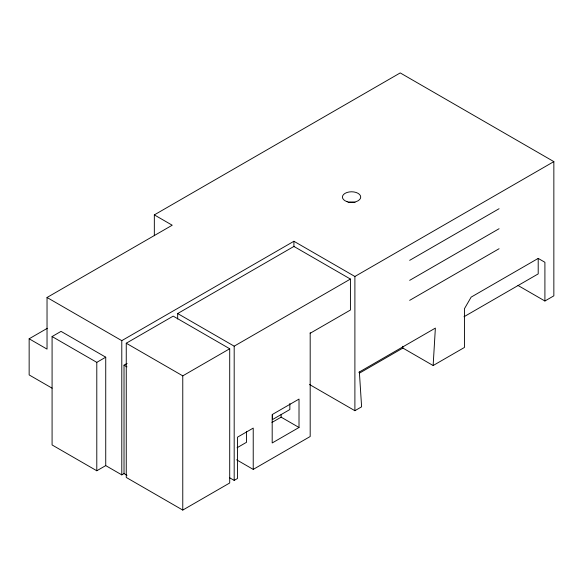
<?xml version="1.0" encoding="UTF-8"?>
<svg xmlns="http://www.w3.org/2000/svg" width="583" height="583" viewBox="0 0 583 583"><rect width="100%" height="100%" fill="white"/><g stroke="black" fill="none" stroke-linecap="round" stroke-linejoin="round"><path stroke-width="0.87" d="M402.766 346.287L402.889 348.066L433.14 365.534L435.37 328.105L358.822 372.297M154.335 235.714L154.335 214.887L400.23 72.919L553.85 161.615L553.85 295.836L544.908 301.003L517.995 285.459M52.106 388.176L29.15 374.927L29.15 338.789L47.034 349.115L47.034 297.49L172.218 225.213L154.335 214.887M29.15 338.789L47.259 328.331M105.734 465.606L96.793 470.765L52.084 444.953L52.084 336.544L61.026 331.377L105.734 357.19L105.734 465.606L121.789 474.868L124.019 473.578L126.999 475.298M47.034 297.49L121.789 340.647L293.912 241.267L354.894 276.473L553.85 161.615M126.256 343.227L173.202 316.124L229.709 348.751L229.709 482.979L182.77 510.081L126.256 477.455L126.256 343.227L182.77 375.853L229.709 348.751M177.669 318.981L177.669 313.545L293.912 246.434L350.427 279.06L350.427 310.032L310.185 333.265M52.084 336.544L96.793 362.356L105.734 357.19M124.019 473.578L124.019 365.169L127.116 363.384M177.669 313.545L234.184 346.171L350.427 279.06M409.667 260.346L499.084 208.721M409.667 280.35L499.084 228.725M409.667 300.354L499.084 248.73M544.908 301.003L544.908 262.284L538.204 258.407L471.137 297.126L464.432 308.742L464.432 347.461L433.14 365.534M271.933 422.464L281.13 417.158L299.013 427.477L299.013 399.085L272.188 414.571L272.188 442.971L299.013 427.477M359.514 373.113L402.889 348.066M237.084 447.744L246.522 442.293L246.522 431.456M463.981 316.751L538.204 273.893L538.204 258.407M229.476 477.674L234.184 480.392L237.492 478.483L237.492 437.184L253.226 428.097L253.226 469.402L236.647 459.827M253.226 469.402L310.185 436.514L310.185 332.711M309.551 384.525L354.894 410.702L361.606 406.832L359.368 371.983M124.019 365.169L126.999 366.889M354.894 276.473L354.894 410.702M293.912 241.267L293.912 246.711M289.846 403.516L289.846 409.543L272.407 419.607L272.407 414.447M281.13 414.491L281.13 417.158M234.184 346.171L234.184 480.392M182.77 375.853L182.77 510.081M121.789 340.647L121.789 474.868M96.793 362.356L96.793 470.765M348.073 202.505A9.153 5.283 0 0 1 355.076 202.505M347.002 201.638A9.153 5.283 0 0 0 360.724 197.061A9.153 5.283 0 0 0 347.002 192.485A9.153 5.283 0 0 0 347.002 201.638"/></g></svg>
